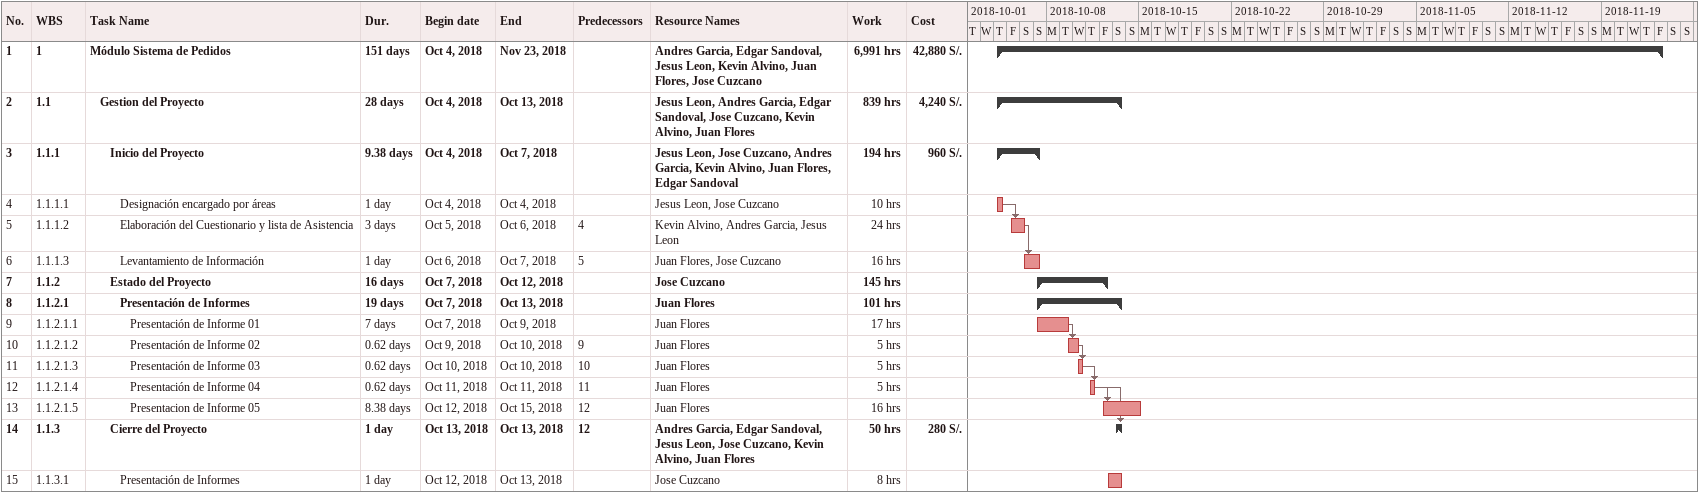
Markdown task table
| ID | WBS | Task | Duration | Start | Finish | Predecessors | Resources | Work (h) | Cost (S/.) |
|---|---|---|---|---|---|---|---|---|---|
| 1 | 1 | **Módulo Sistema de Pedidos** | 151d | 2018-10-04 | 2018-11-23 |  | Andres Garcia, Edgar Sandoval, Jesus Leon, Kevin Alvino, Juan Flores, Jose Cuzcano | 6991 | 42880 |
| 2 | 1.1 | **Gestion del Proyecto** | 28d | 2018-10-04 | 2018-10-13 |  | Jesus Leon, Andres Garcia, Edgar Sandoval, Jose Cuzcano, Kevin Alvino, Juan Flores | 839 | 4240 |
| 3 | 1.1.1 | **Inicio del Proyecto** | 9.38d | 2018-10-04 | 2018-10-07 |  | Jesus Leon, Jose Cuzcano, Andres Garcia, Kevin Alvino, Juan Flores, Edgar Sandoval | 194 | 960 |
| 4 | 1.1.1.1 | Designación encargado por áreas | 1d | 2018-10-04 | 2018-10-04 |  | Jesus Leon, Jose Cuzcano | 10 |  |
| 5 | 1.1.1.2 | Elaboración del Cuestionario y lista de Asistencia | 3d | 2018-10-05 | 2018-10-06 | 4 | Kevin Alvino, Andres Garcia, Jesus Leon | 24 |  |
| 6 | 1.1.1.3 | Levantamiento de Información | 1d | 2018-10-06 | 2018-10-07 | 5 | Juan Flores, Jose Cuzcano | 16 |  |
| 7 | 1.1.2 | **Estado del Proyecto** | 16d | 2018-10-07 | 2018-10-12 |  | Jose Cuzcano | 145 |  |
| 8 | 1.1.2.1 | **Presentación de Informes** | 19d | 2018-10-07 | 2018-10-13 |  | Juan Flores | 101 |  |
| 9 | 1.1.2.1.1 | Presentación de Informe 01 | 7d | 2018-10-07 | 2018-10-09 |  | Juan Flores | 17 |  |
| 10 | 1.1.2.1.2 | Presentación de Informe 02 | 0.62d | 2018-10-09 | 2018-10-10 | 9 | Juan Flores | 5 |  |
| 11 | 1.1.2.1.3 | Presentación de Informe 03 | 0.62d | 2018-10-10 | 2018-10-10 | 10 | Juan Flores | 5 |  |
| 12 | 1.1.2.1.4 | Presentación de Informe 04 | 0.62d | 2018-10-11 | 2018-10-11 | 11 | Juan Flores | 5 |  |
| 13 | 1.1.2.1.5 | Presentacion de Informe 05 | 8.38d | 2018-10-12 | 2018-10-15 | 12 | Juan Flores | 16 |  |
| 14 | 1.1.3 | **Cierre del Proyecto** | 1d | 2018-10-13 | 2018-10-13 | 12 | Andres Garcia, Edgar Sandoval, Jesus Leon, Jose Cuzcano, Kevin Alvino, Juan Flores | 50 | 280 |
| 15 | 1.1.3.1 | Presentación de Informes | 1d | 2018-10-12 | 2018-10-13 |  | Jose Cuzcano | 8 |  |
